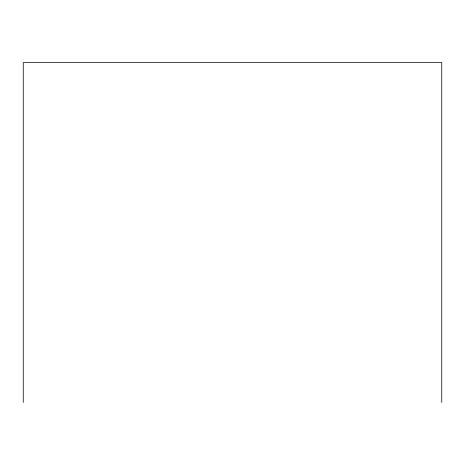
<?xml version="1.0" encoding="UTF-8"?>
<svg xmlns="http://www.w3.org/2000/svg" width="465" height="465" viewBox="0 0 465 465"><rect width="100%" height="100%" fill="white"/><g stroke="black" fill="none" stroke-linecap="round" stroke-linejoin="round"><path stroke-width="0.7" d="M441.75 402.446L441.75 62.554L23.25 62.554L23.25 402.446"/></g></svg>
